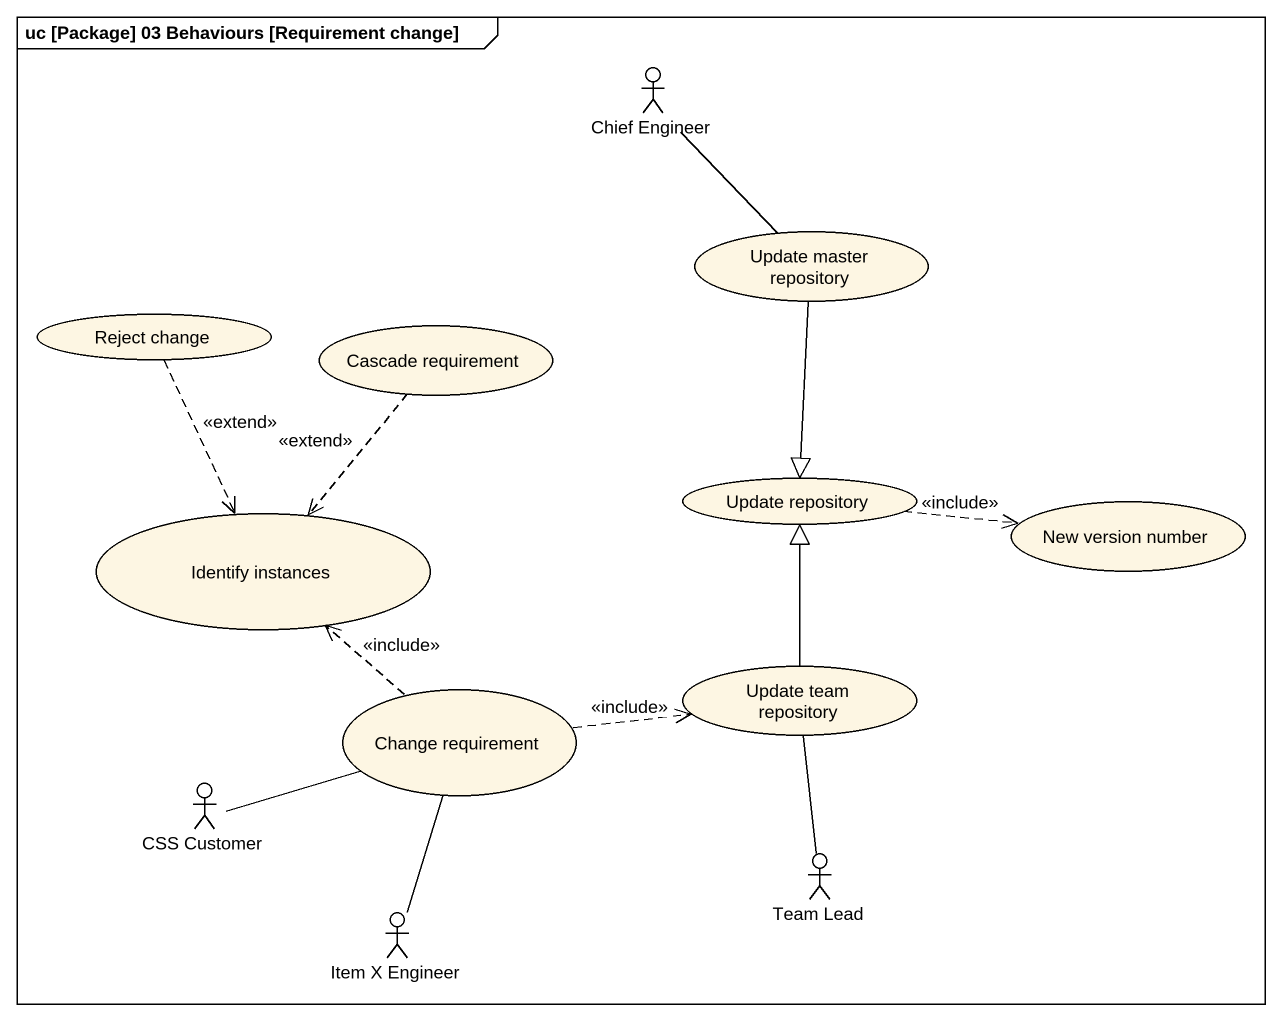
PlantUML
@startuml
mainframe uc [Package] 03 Behaviours [Requirement change]
actor "Chief Engineer" as Chief_Engineer
usecase "Update master repository" as Update_master_repository
usecase "Reject change" as Reject_change
usecase "Cascade requirement" as Cascade_requirement
usecase "Identify instances" as Identify_instances
usecase "Update repository" as Update_repository
usecase "New version number" as New_version_number
usecase "Change requirement" as Change_requirement
usecase "Update team repository" as Update_team_repository
actor "CSS Customer" as CSS_Customer
actor "Item X Engineer" as Item_X_Engineer
actor "Team Lead" as Team_Lead
Update_master_repository -up- Chief_Engineer
Update_master_repository --|> Update_repository
Reject_change ..> Identify_instances : <<extend>>
Cascade_requirement ..> Identify_instances : <<extend>>
Update_repository .right.> New_version_number : <<include>>
Change_requirement .up.> Identify_instances : <<include>>
Change_requirement .right.> Update_team_repository : <<include>>
Update_team_repository -up-|> Update_repository
CSS_Customer -right- Change_requirement
Item_X_Engineer -up- Change_requirement
Team_Lead -up- Update_team_repository
@enduml
